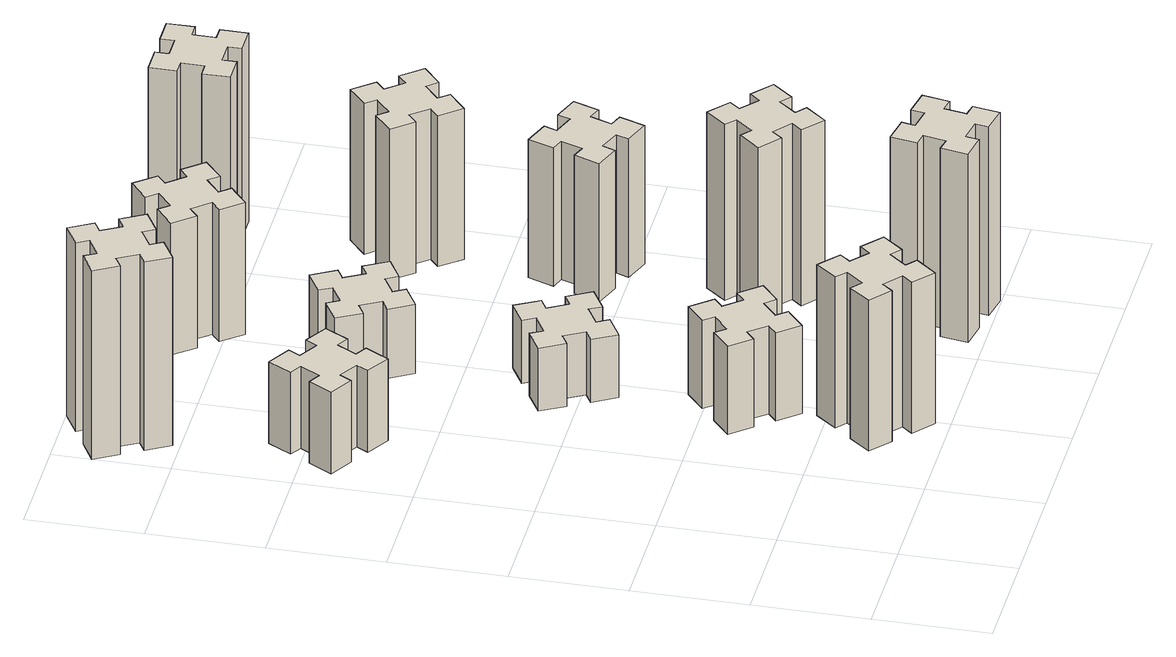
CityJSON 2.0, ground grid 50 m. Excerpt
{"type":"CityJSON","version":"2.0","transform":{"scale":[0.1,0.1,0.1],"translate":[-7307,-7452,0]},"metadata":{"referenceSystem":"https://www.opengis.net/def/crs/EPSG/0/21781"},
"CityObjects":{
"building1":{"type":"Building","attributes":{"class":"1000","function":"1000","usage":"1000","yearOfConstruction":2016,"roofType":"1000","measuredHeight":39,"storeysAboveGround":30,"storeysBelowGround":0},"geometry":[{"type":"Solid","lod":"1","boundaries":[[[[0,1,2,3,4,5,6,7,8,9,10,11,12,13,14,15,16,17,18,19]],[[17,16,20,21]],[[16,15,22,20]],[[15,14,23,22]],[[14,13,24,23]],[[13,12,25,24]],[[12,11,26,25]],[[11,10,27,26]],[[10,9,28,27]],[[9,8,29,28]],[[8,7,30,29]],[[7,6,31,30]],[[6,5,32,31]],[[5,4,33,32]],[[4,3,34,33]],[[3,2,35,34]],[[2,1,36,35]],[[1,0,37,36]],[[0,19,38,37]],[[19,18,39,38]],[[18,17,21,39]],[[24,25,26,27,28,29,30,31,32,33,34,35,36,37,38,39,21,20,22,23]]]]}]},
"building2":{"type":"Building","attributes":{"class":"1000","function":"1000","usage":"1000","yearOfConstruction":2016,"roofType":"1000","measuredHeight":72,"storeysAboveGround":30,"storeysBelowGround":0},"geometry":[{"type":"Solid","lod":"1","boundaries":[[[[40,41,42,43,44,45,46,47,48,49,50,51,52,53,54,55,56,57,58,59]],[[57,56,60,61]],[[56,55,62,60]],[[55,54,63,62]],[[54,53,64,63]],[[53,52,65,64]],[[52,51,66,65]],[[51,50,67,66]],[[50,49,68,67]],[[49,48,69,68]],[[48,47,70,69]],[[47,46,71,70]],[[46,45,72,71]],[[45,44,73,72]],[[44,43,74,73]],[[43,42,75,74]],[[42,41,76,75]],[[41,40,77,76]],[[40,59,78,77]],[[59,58,79,78]],[[58,57,61,79]],[[64,65,66,67,68,69,70,71,72,73,74,75,76,77,78,79,61,60,62,63]]]]}]},
"building3":{"type":"Building","attributes":{"class":"1000","function":"1000","usage":"1000","yearOfConstruction":2016,"roofType":"1000","measuredHeight":90,"storeysAboveGround":30,"storeysBelowGround":0},"geometry":[{"type":"Solid","lod":"1","boundaries":[[[[80,81,82,83,84,85,86,87,88,89,90,91,92,93,94,95,96,97,98,99]],[[97,96,100,101]],[[96,95,102,100]],[[95,94,103,102]],[[94,93,104,103]],[[93,92,105,104]],[[92,91,106,105]],[[91,90,107,106]],[[90,89,108,107]],[[89,88,109,108]],[[88,87,110,109]],[[87,86,111,110]],[[86,85,112,111]],[[85,84,113,112]],[[84,83,114,113]],[[83,82,115,114]],[[82,81,116,115]],[[81,80,117,116]],[[80,99,118,117]],[[99,98,119,118]],[[98,97,101,119]],[[104,105,106,107,108,109,110,111,112,113,114,115,116,117,118,119,101,100,102,103]]]]}]},
"building4":{"type":"Building","attributes":{"class":"1000","function":"1000","usage":"1000","yearOfConstruction":2016,"roofType":"1000","measuredHeight":42,"storeysAboveGround":30,"storeysBelowGround":0},"geometry":[{"type":"Solid","lod":"1","boundaries":[[[[120,121,122,123,124,125,126,127,128,129,130,131,132,133,134,135,136,137,138,139]],[[137,136,140,141]],[[136,135,142,140]],[[135,134,143,142]],[[134,133,144,143]],[[133,132,145,144]],[[132,131,146,145]],[[131,130,147,146]],[[130,129,148,147]],[[129,128,149,148]],[[128,127,150,149]],[[127,126,151,150]],[[126,125,152,151]],[[125,124,153,152]],[[124,123,154,153]],[[123,122,155,154]],[[122,121,156,155]],[[121,120,157,156]],[[120,139,158,157]],[[139,138,159,158]],[[138,137,141,159]],[[144,145,146,147,148,149,150,151,152,153,154,155,156,157,158,159,141,140,142,143]]]]}]},
"building5":{"type":"Building","attributes":{"class":"1000","function":"1000","usage":"1000","yearOfConstruction":2016,"roofType":"1000","measuredHeight":30,"storeysAboveGround":30,"storeysBelowGround":0},"geometry":[{"type":"Solid","lod":"1","boundaries":[[[[160,161,162,163,164,165,166,167,168,169,170,171,172,173,174,175,176,177,178,179]],[[177,176,180,181]],[[176,175,182,180]],[[175,174,183,182]],[[174,173,184,183]],[[173,172,185,184]],[[172,171,186,185]],[[171,170,187,186]],[[170,169,188,187]],[[169,168,189,188]],[[168,167,190,189]],[[167,166,191,190]],[[166,165,192,191]],[[165,164,193,192]],[[164,163,194,193]],[[163,162,195,194]],[[162,161,196,195]],[[161,160,197,196]],[[160,179,198,197]],[[179,178,199,198]],[[178,177,181,199]],[[184,185,186,187,188,189,190,191,192,193,194,195,196,197,198,199,181,180,182,183]]]]}]},
"building6":{"type":"Building","attributes":{"class":"1000","function":"1000","usage":"1000","yearOfConstruction":2016,"roofType":"1000","measuredHeight":33,"storeysAboveGround":30,"storeysBelowGround":0},"geometry":[{"type":"Solid","lod":"1","boundaries":[[[[200,201,202,203,204,205,206,207,208,209,210,211,212,213,214,215,216,217,218,219]],[[217,216,220,221]],[[216,215,222,220]],[[215,214,223,222]],[[214,213,224,223]],[[213,212,225,224]],[[212,211,226,225]],[[211,210,227,226]],[[210,209,228,227]],[[209,208,229,228]],[[208,207,230,229]],[[207,206,231,230]],[[206,205,232,231]],[[205,204,233,232]],[[204,203,234,233]],[[203,202,235,234]],[[202,201,236,235]],[[201,200,237,236]],[[200,219,238,237]],[[219,218,239,238]],[[218,217,221,239]],[[224,225,226,227,228,229,230,231,232,233,234,235,236,237,238,239,221,220,222,223]]]]}]},
"building7":{"type":"Building","attributes":{"class":"1000","function":"1000","usage":"1000","yearOfConstruction":2016,"roofType":"1000","measuredHeight":90,"storeysAboveGround":30,"storeysBelowGround":0},"geometry":[{"type":"Solid","lod":"1","boundaries":[[[[240,241,242,243,244,245,246,247,248,249,250,251,252,253,254,255,256,257,258,259]],[[257,256,260,261]],[[256,255,262,260]],[[255,254,263,262]],[[254,253,264,263]],[[253,252,265,264]],[[252,251,266,265]],[[251,250,267,266]],[[250,249,268,267]],[[249,248,269,268]],[[248,247,270,269]],[[247,246,271,270]],[[246,245,272,271]],[[245,244,273,272]],[[244,243,274,273]],[[243,242,275,274]],[[242,241,276,275]],[[241,240,277,276]],[[240,259,278,277]],[[259,258,279,278]],[[258,257,261,279]],[[264,265,266,267,268,269,270,271,272,273,274,275,276,277,278,279,261,260,262,263]]]]}]},
"building8":{"type":"Building","attributes":{"class":"1000","function":"1000","usage":"1000","yearOfConstruction":2016,"roofType":"1000","measuredHeight":63,"storeysAboveGround":30,"storeysBelowGround":0},"geometry":[{"type":"Solid","lod":"1","boundaries":[[[[280,281,282,283,284,285,286,287,288,289,290,291,292,293,294,295,296,297,298,299]],[[297,296,300,301]],[[296,295,302,300]],[[295,294,303,302]],[[294,293,304,303]],[[293,292,305,304]],[[292,291,306,305]],[[291,290,307,306]],[[290,289,308,307]],[[289,288,309,308]],[[288,287,310,309]],[[287,286,311,310]],[[286,285,312,311]],[[285,284,313,312]],[[284,283,314,313]],[[283,282,315,314]],[[282,281,316,315]],[[281,280,317,316]],[[280,299,318,317]],[[299,298,319,318]],[[298,297,301,319]],[[304,305,306,307,308,309,310,311,312,313,314,315,316,317,318,319,301,300,302,303]]]]}]},
"building9":{"type":"Building","attributes":{"class":"1000","function":"1000","usage":"1000","yearOfConstruction":2016,"roofType":"1000","measuredHeight":84,"storeysAboveGround":30,"storeysBelowGround":0},"geometry":[{"type":"Solid","lod":"1","boundaries":[[[[320,321,322,323,324,325,326,327,328,329,330,331,332,333,334,335,336,337,338,339]],[[337,336,340,341]],[[336,335,342,340]],[[335,334,343,342]],[[334,333,344,343]],[[333,332,345,344]],[[332,331,346,345]],[[331,330,347,346]],[[330,329,348,347]],[[329,328,349,348]],[[328,327,350,349]],[[327,326,351,350]],[[326,325,352,351]],[[325,324,353,352]],[[324,323,354,353]],[[323,322,355,354]],[[322,321,356,355]],[[321,320,357,356]],[[320,339,358,357]],[[339,338,359,358]],[[338,337,341,359]],[[344,345,346,347,348,349,350,351,352,353,354,355,356,357,358,359,341,340,342,343]]]]}]},
"building10":{"type":"Building","attributes":{"class":"1000","function":"1000","usage":"1000","yearOfConstruction":2016,"roofType":"1000","measuredHeight":66,"storeysAboveGround":30,"storeysBelowGround":0},"geometry":[{"type":"Solid","lod":"1","boundaries":[[[[360,361,362,363,364,365,366,367,368,369,370,371,372,373,374,375,376,377,378,379]],[[377,376,380,381]],[[376,375,382,380]],[[375,374,383,382]],[[374,373,384,383]],[[373,372,385,384]],[[372,371,386,385]],[[371,370,387,386]],[[370,369,388,387]],[[369,368,389,388]],[[368,367,390,389]],[[367,366,391,390]],[[366,365,392,391]],[[365,364,393,392]],[[364,363,394,393]],[[363,362,395,394]],[[362,361,396,395]],[[361,360,397,396]],[[360,379,398,397]],[[379,378,399,398]],[[378,377,381,399]],[[384,385,386,387,388,389,390,391,392,393,394,395,396,397,398,399,381,380,382,383]]]]}]},
"building11":{"type":"Building","attributes":{"class":"1000","function":"1000","usage":"1000","yearOfConstruction":2016,"roofType":"1000","measuredHeight":72,"storeysAboveGround":30,"storeysBelowGround":0},"geometry":[{"type":"Solid","lod":"1","boundaries":[[[[400,401,402,403,404,405,406,407,408,409,410,411,412,413,414,415,416,417,418,419]],[[417,416,420,421]],[[416,415,422,420]],[[415,414,423,422]],[[414,413,424,423]],[[413,412,425,424]],[[412,411,426,425]],[[411,410,427,426]],[[410,409,428,427]],[[409,408,429,428]],[[408,407,430,429]],[[407,406,431,430]],[[406,405,432,431]],[[405,404,433,432]],[[404,403,434,433]],[[403,402,435,434]],[[402,401,436,435]],[[401,400,437,436]],[[400,419,438,437]],[[419,418,439,438]],[[418,417,421,439]],[[424,425,426,427,428,429,430,431,432,433,434,435,436,437,438,439,421,420,422,423]]]]}]},
"building12":{"type":"Building","attributes":{"class":"1000","function":"1000","usage":"1000","yearOfConstruction":2016,"roofType":"1000","measuredHeight":90,"storeysAboveGround":30,"storeysBelowGround":0},"geometry":[{"type":"Solid","lod":"1","boundaries":[[[[440,441,442,443,444,445,446,447,448,449,450,451,452,453,454,455,456,457,458,459]],[[457,456,460,461]],[[456,455,462,460]],[[455,454,463,462]],[[454,453,464,463]],[[453,452,465,464]],[[452,451,466,465]],[[451,450,467,466]],[[450,449,468,467]],[[449,448,469,468]],[[448,447,470,469]],[[447,446,471,470]],[[446,445,472,471]],[[445,444,473,472]],[[444,443,474,473]],[[443,442,475,474]],[[442,441,476,475]],[[441,440,477,476]],[[440,459,478,477]],[[459,458,479,478]],[[458,457,461,479]],[[464,465,466,467,468,469,470,471,472,473,474,475,476,477,478,479,461,460,462,463]]]]}]}
},
"vertices":[
[406,2327,0],[456,2414,0],[508,2384,0],[568,2488,0],[464,2548,0],[434,2496,0],[347,2546,0],[377,2598,0],[273,2658,0],[213,2554,0],[265,2524,0],[215,2437,0],[163,2467,0],[103,2363,0],[207,2303,0],[237,2355,0],[324,2305,0],[294,2253,0],[398,2193,0],[458,2297,0],[324,2305,390],[294,2253,390],[237,2355,390],[207,2303,390],[103,2363,390],[163,2467,390],[215,2437,390],[265,2524,390],[213,2554,390],[273,2658,390],[377,2598,390],[347,2546,390],[434,2496,390],[464,2548,390],[568,2488,390],[508,2384,390],[456,2414,390],[406,2327,390],[458,2297,390],[398,2193,390],
[866,253,0],[943,189,0],[904,143,0],[996,66,0],[1073,158,0],[1027,196,0],[1092,273,0],[1138,234,0],[1215,326,0],[1123,403,0],[1084,357,0],[1008,422,0],[1046,468,0],[954,545,0],[877,453,0],[923,414,0],[859,338,0],[813,376,0],[736,284,0],[828,207,0],[859,338,720],[813,376,720],[923,414,720],[877,453,720],[954,545,720],[1046,468,720],[1008,422,720],[1084,357,720],[1123,403,720],[1215,326,720],[1138,234,720],[1092,273,720],[1027,196,720],[1073,158,720],[996,66,720],[904,143,720],[943,189,720],[866,253,720],[828,207,720],[736,284,720],
[224,3386,0],[137,3336,0],[107,3388,0],[3,3328,0],[63,3224,0],[115,3254,0],[165,3167,0],[113,3137,0],[173,3033,0],[277,3093,0],[247,3145,0],[334,3195,0],[364,3143,0],[468,3203,0],[408,3307,0],[356,3277,0],[306,3364,0],[358,3394,0],[298,3498,0],[194,3438,0],[306,3364,900],[358,3394,900],[356,3277,900],[408,3307,900],[468,3203,900],[364,3143,900],[334,3195,900],[247,3145,900],[277,3093,900],[173,3033,900],[113,3137,900],[165,3167,900],[115,3254,900],[63,3224,900],[3,3328,900],[107,3388,900],[137,3336,900],[224,3386,900],[194,3438,900],[298,3498,900],
[943,962,0],[866,897,0],[828,943,0],[736,866,0],[813,774,0],[859,813,0],[923,736,0],[877,698,0],[954,606,0],[1046,683,0],[1008,729,0],[1084,793,0],[1123,747,0],[1215,824,0],[1138,916,0],[1092,878,0],[1027,954,0],[1073,993,0],[996,1085,0],[904,1008,0],[1027,954,420],[1073,993,420],[1092,878,420],[1138,916,420],[1215,824,420],[1123,747,420],[1084,793,420],[1008,729,420],[1046,683,420],[954,606,420],[877,698,420],[923,736,420],[859,813,420],[813,774,420],[736,866,420],[828,943,420],[866,897,420],[943,962,420],[904,1008,420],[996,1085,420],
[855,1574,0],[905,1487,0],[853,1457,0],[913,1353,0],[1017,1413,0],[987,1465,0],[1074,1515,0],[1104,1463,0],[1208,1523,0],[1148,1627,0],[1096,1597,0],[1046,1684,0],[1098,1714,0],[1038,1818,0],[934,1758,0],[964,1706,0],[877,1656,0],[847,1708,0],[743,1648,0],[803,1544,0],[877,1656,300],[847,1708,300],[964,1706,300],[934,1758,300],[1038,1818,300],[1098,1714,300],[1046,1684,300],[1096,1597,300],[1148,1627,300],[1208,1523,300],[1104,1463,300],[1074,1515,300],[987,1465,300],[1017,1413,300],[913,1353,300],[853,1457,300],[905,1487,300],[855,1574,300],[803,1544,300],[743,1648,300],
[855,2414,0],[905,2327,0],[853,2297,0],[913,2193,0],[1017,2253,0],[987,2305,0],[1074,2355,0],[1104,2303,0],[1208,2363,0],[1148,2467,0],[1096,2437,0],[1046,2524,0],[1098,2554,0],[1038,2658,0],[934,2598,0],[964,2546,0],[877,2496,0],[847,2548,0],[743,2488,0],[803,2384,0],[877,2496,330],[847,2548,330],[964,2546,330],[934,2598,330],[1038,2658,330],[1098,2554,330],[1046,2524,330],[1096,2437,330],[1148,2467,330],[1208,2363,330],[1104,2303,330],[1074,2355,330],[987,2305,330],[1017,2253,330],[913,2193,330],[853,2297,330],[905,2327,330],[855,2414,330],[803,2384,330],[743,2488,330],
[1884,305,0],[1785,322,0],[1796,381,0],[1677,402,0],[1657,284,0],[1716,274,0],[1698,175,0],[1639,186,0],[1618,67,0],[1737,47,0],[1747,106,0],[1845,88,0],[1835,29,0],[1953,8,0],[1974,127,0],[1915,137,0],[1932,235,0],[1991,225,0],[2012,343,0],[1894,364,0],[1932,235,900],[1991,225,900],[1915,137,900],[1974,127,900],[1953,8,900],[1835,29,900],[1845,88,900],[1747,106,900],[1737,47,900],[1618,67,900],[1639,186,900],[1698,175,900],[1716,274,900],[1657,284,900],[1677,402,900],[1796,381,900],[1785,322,900],[1884,305,900],[1894,364,900],[2012,343,900],
[1192,3198,0],[1127,3274,0],[1173,3313,0],[1096,3405,0],[1004,3328,0],[1043,3282,0],[966,3217,0],[928,3263,0],[836,3186,0],[913,3094,0],[959,3133,0],[1023,3056,0],[977,3018,0],[1054,2926,0],[1146,3003,0],[1108,3049,0],[1184,3113,0],[1223,3067,0],[1315,3144,0],[1238,3236,0],[1184,3113,630],[1223,3067,630],[1108,3049,630],[1146,3003,630],[1054,2926,630],[977,3018,630],[1023,3056,630],[959,3133,630],[913,3094,630],[836,3186,630],[928,3263,630],[966,3217,630],[1043,3282,630],[1004,3328,630],[1096,3405,630],[1173,3313,630],[1127,3274,630],[1192,3198,630],[1238,3236,630],[1315,3144,630],
[1867,836,0],[1932,913,0],[1978,874,0],[2055,966,0],[1963,1043,0],[1924,997,0],[1848,1062,0],[1886,1108,0],[1794,1185,0],[1717,1093,0],[1763,1054,0],[1699,978,0],[1653,1016,0],[1576,924,0],[1668,847,0],[1706,893,0],[1783,829,0],[1744,783,0],[1836,706,0],[1913,798,0],[1783,829,840],[1744,783,840],[1706,893,840],[1668,847,840],[1576,924,840],[1653,1016,840],[1699,978,840],[1763,1054,840],[1717,1093,840],[1794,1185,840],[1886,1108,840],[1848,1062,840],[1924,997,840],[1963,1043,840],[2055,966,840],[1978,874,840],[1932,913,840],[1867,836,840],[1913,798,840],[1836,706,840],
[1900,1772,0],[1806,1806,0],[1827,1862,0],[1714,1903,0],[1673,1790,0],[1729,1770,0],[1695,1676,0],[1639,1697,0],[1597,1584,0],[1710,1543,0],[1731,1599,0],[1825,1565,0],[1804,1509,0],[1917,1467,0],[1958,1580,0],[1902,1601,0],[1936,1695,0],[1992,1674,0],[2033,1787,0],[1920,1828,0],[1936,1695,660],[1992,1674,660],[1902,1601,660],[1958,1580,660],[1917,1467,660],[1804,1509,660],[1825,1565,660],[1731,1599,660],[1710,1543,660],[1597,1584,660],[1639,1697,660],[1695,1676,660],[1729,1770,660],[1673,1790,660],[1714,1903,660],[1827,1862,660],[1806,1806,660],[1900,1772,660],[1920,1828,660],[2033,1787,660],
[1699,2393,0],[1763,2316,0],[1717,2278,0],[1794,2186,0],[1886,2263,0],[1848,2309,0],[1924,2373,0],[1963,2327,0],[2055,2404,0],[1978,2496,0],[1932,2458,0],[1867,2534,0],[1913,2573,0],[1836,2665,0],[1744,2588,0],[1783,2542,0],[1706,2477,0],[1668,2523,0],[1576,2446,0],[1653,2354,0],[1706,2477,720],[1668,2523,720],[1783,2542,720],[1744,2588,720],[1836,2665,720],[1913,2573,720],[1867,2534,720],[1932,2458,720],[1978,2496,720],[2055,2404,720],[1963,2327,720],[1924,2373,720],[1848,2309,720],[1886,2263,720],[1794,2186,720],[1717,2278,720],[1763,2316,720],[1699,2393,720],[1653,2354,720],[1576,2446,720],
[1665,3155,0],[1765,3155,0],[1765,3095,0],[1885,3095,0],[1885,3215,0],[1825,3215,0],[1825,3315,0],[1885,3315,0],[1885,3435,0],[1765,3435,0],[1765,3375,0],[1665,3375,0],[1665,3435,0],[1545,3435,0],[1545,3315,0],[1605,3315,0],[1605,3215,0],[1545,3215,0],[1545,3095,0],[1665,3095,0],[1605,3215,900],[1545,3215,900],[1605,3315,900],[1545,3315,900],[1545,3435,900],[1665,3435,900],[1665,3375,900],[1765,3375,900],[1765,3435,900],[1885,3435,900],[1885,3315,900],[1825,3315,900],[1825,3215,900],[1885,3215,900],[1885,3095,900],[1765,3095,900],[1765,3155,900],[1665,3155,900],[1665,3095,900],[1545,3095,900]
]}
